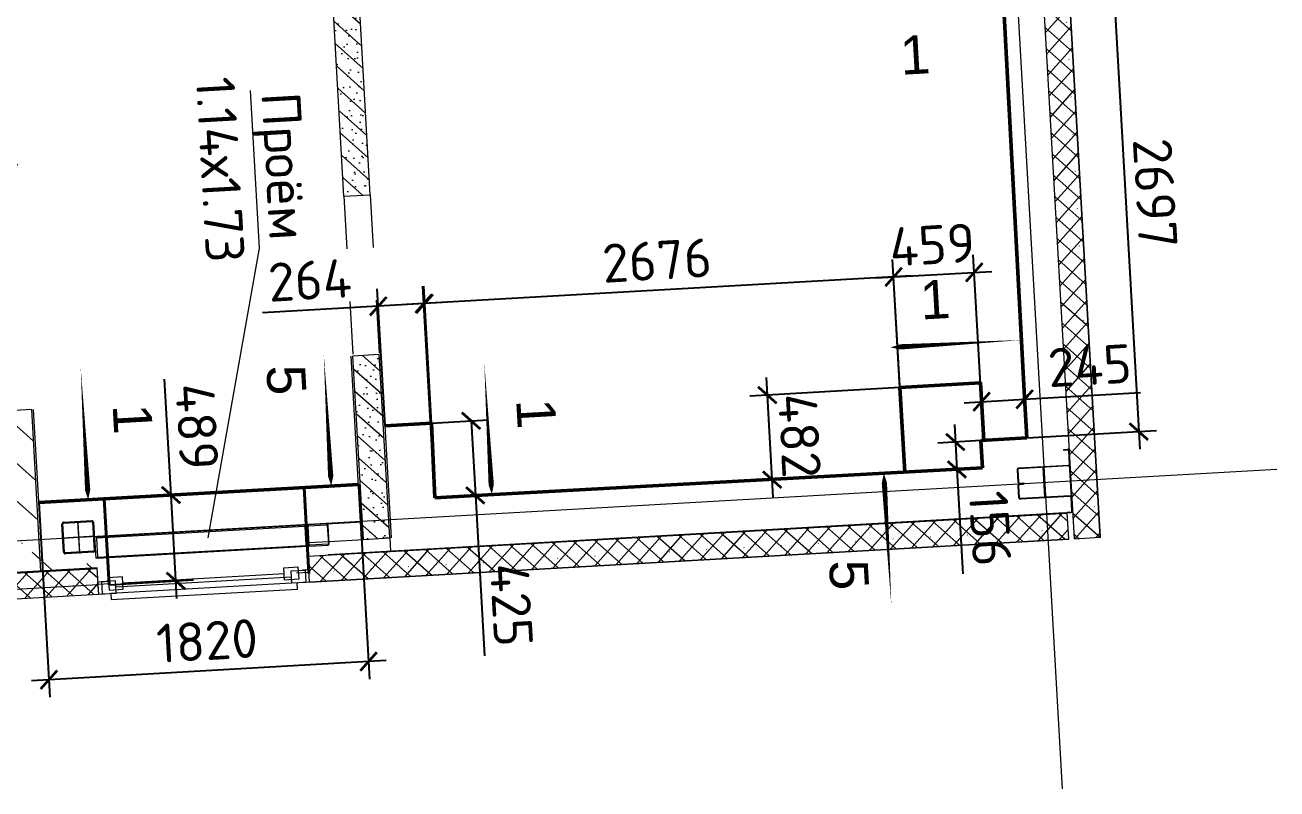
# Model space of a CAD drawing. Header units: metres. Extents: x 107714.6 to 107732.7, y 110796.8 to 110831.
# Drawn here: x 107725.56 to 107732.67, y 110797.51 to 110801.85 of the extents above; entities that cross this region are included whole.
import ezdxf

# ---------------------------------------------------------------- set-up
doc = ezdxf.new("R2010")
doc.units = ezdxf.units.M
doc.header["$PDMODE"] = 35
doc.header["$PDSIZE"] = 0.01
doc.linetypes.add('_ШТР__3__3__Скрыто', pattern=[6, 3, -3])
doc.linetypes.add('GOST2.303 5', pattern=[24, 20, -1.5, 1, -1.5])
doc.layers.add('2023.11.08_В_ОТКЛОНЕНИЯ', color=7, linetype='Continuous')
doc.layers.add('_1-1_ Внутренние стены', color=7, linetype='Continuous')
doc.layers.add('Вспомогательные', color=6, linetype='Continuous', plot=False)
for name, color, linetype, lineweight in [('ГКЛ', 250, 'Continuous', 50), ('Оси', 7, 'Continuous', 9), ('Откосы', 250, 'Continuous', 40), ('Перекрытия', 7, 'Continuous', 18), ('Размерные', 45, 'Continuous', 15), ('Стены', 7, 'Continuous', 18), ('Стены разрез', 7, 'Continuous', 5), ('Стены штриховка', 7, 'Continuous', 5)]:
    doc.layers.add(name, color=color, linetype=linetype, lineweight=lineweight)
for name, color, linetype, lineweight, true_color in [('Каркас несущий', 7, 'Continuous', 18, 0x800040), ('Каркас_Импост', 7, 'Continuous', 9, 0x804000), ('Несущие колонны', 7, 'Continuous', 18, 0x800040), ('Окна', 7, 'Continuous', 9, 0x0080c0), ('Отлив', 7, 'Continuous', 9, 0x008080), ('Скрытые грани', 7, 'Continuous', 18, 0x800040)]:
    doc.layers.add(name, color=color, linetype=linetype, lineweight=lineweight, true_color=true_color)
doc.styles.add('AxeAndPointZ', font='arial.ttf')
doc.styles.add('GOST 2.304 type A', font='isocpeur.ttf')
doc.dimstyles.new('ISO-25', dxfattribs={"dimtxt": 0.22, "dimasz": 0.1, "dimexe": 0.1, "dimexo": 0, "dimgap": 0.06, "dimtad": 1, "dimdec": 0, "dimlfac": 1000, "dimtxsty": 'GOST 2.304 type A', "dimblk": 'ARCHTICK', "dimcen": 2.5, "dimdle": 0.1, "dimadec": 0, "dimazin": 0, "dimtfac": 1, "dimtdec": 0, "dimtmove": 0, "dimatfit": 3, "dimfxl": 1, "dimarcsym": 0})
pattern_1 = [(318.25305, (107716.81975, 110843.4981), (0.2114048, 0.2368845), []), (318.25305, (107716.8325, 110843.27395), (0.2114048, 0.2368845), [0.396875, -0.079375, 0.003353, -0.076022])]
pattern_2 = [(318.25305, (107716.81975, 110843.4981), (0.0998763, 0.1119139), [])]

# ---------------------------------------------------------------- blocks, each defined once
blk = doc.blocks.new('102_Окно_1Створка_Ф_ГОСТ23166-99 - 1160х1750_1170_h-1445330-_О__L2_3_900_')
at = {"layer": 'Каркас_Импост', "color": 7, "lineweight": 18}
for p, q in [((-638.1, 475), (-638.1, 405)), ((-638.1, 475), (-603.1, 475)), ((-618.1, 475), (-538.1, 475)), ((-618.1, 405), (-618.1, 475)), ((-618.1, 475), (-538.1, 475)), ((-618.1, 405), (-618.1, 475)), ((-578.1, 385), (-578.1, 455)), ((-578.1, 455), (-498.1, 455)), ((-538.1, 475), (-538.1, 405)), ((-538.1, 475), (-538.1, 455)), ((-538.1, 440), (461.9, 440)), ((-498.1, 455), (-498.1, 385)), ((421.9, 455), (421.9, 385)), ((501.9, 455), (421.9, 455)), ((541.9, 475), (461.9, 475)), ((461.9, 475), (461.9, 405)), ((461.9, 475), (461.9, 455)), ((541.9, 475), (461.9, 475)), ((501.9, 385), (501.9, 455)), ((561.9, 475), (526.9, 475)), ((541.9, 405), (541.9, 475)), ((541.9, 405), (541.9, 475)), ((561.9, 475), (561.9, 405)), ((-638.1, 405), (-603.1, 405)), ((-538.1, 405), (-618.1, 405)), ((-578.1, 405), (-618.1, 405)), ((-498.1, 385), (-578.1, 385)), ((-498.1, 420), (421.9, 420)), ((421.9, 385), (501.9, 385)), ((461.9, 405), (541.9, 405)), ((541.9, 405), (501.9, 405)), ((561.9, 405), (526.9, 405))]:
    blk.add_line(p, q, dxfattribs=at)
at = {"layer": 'Отлив', "color": 7}
for p, q in [((491.9, 510), (-568.1, 510)), ((-568.1, 510), (-568.1, 475)), ((491.9, 475), (491.9, 510)), ((-568.1, 475), (491.9, 475))]:
    blk.add_line(p, q, dxfattribs=at)
blk = doc.blocks.new('243_КолоннаНесущая_Труба_ГОСТ 30245-2003 - 120x120x5-1178158-_О__L2_3_900_')
at = {"layer": 'Несущие колонны', "color": 7, "lineweight": 5}
for p, q in [((-60, 51), (-60, -51)), ((-55, -51), (-55, 51)), ((51, 60), (-51, 60)), ((-51, 55), (51, 55)), ((55, 51), (55, -51)), ((60, -51), (60, 51)), ((51, -55), (-51, -55)), ((-51, -60), (51, -60))]:
    blk.add_line(p, q, dxfattribs=at)
for centre, radius, start, end in [((-51, 51), 9, 90, 180), ((-51, 51), 4, 90, 180), ((51, 51), 9, 0, 90), ((51, 51), 4, 0, 90), ((-51, -51), 9, 180, 270), ((-51, -51), 4, 180, 270), ((51, -51), 9, 270, 360), ((51, -51), 4, 270, 0)]:
    blk.add_arc(centre, radius, start, end, dxfattribs=at)
blk = doc.blocks.new('253_Балка_Труба_ГОСТ 30245-2003 - 120x120x5-1324176-_О__L2_3_900_')
at = {"layer": 'Каркас несущий', "color": 7}
for p, q in [((592.3, 60), (-592.3, 60)), ((-592.3, 51), (-592.3, 60)), ((-592.3, -51), (-592.3, 51)), ((592.3, 60), (592.3, 51)), ((592.3, 51), (592.3, -51)), ((-592.3, -60), (-592.3, -51)), ((-592.3, -60), (592.3, -60)), ((592.3, -51), (592.3, -60))]:
    blk.add_line(p, q, dxfattribs=at)
at = {"layer": 'Скрытые грани', "color": 7}
for p, q in [((-592.3, 55), (592.3, 55)), ((-592.3, -55), (592.3, -55))]:
    blk.add_line(p, q, dxfattribs=at)
blk = doc.blocks.new('к4')
at = {"color": 253, "linetype": 'Continuous', "lineweight": 5, "ltscale": 150}
for p, q in [((4150617.8, 536776.2), (4150777.8, 536776.2)), ((4150617.8, 536771.2), (4150777.8, 536771.2)), ((4150607.8, 536606.2), (4150607.8, 536766.2)), ((4150612.8, 536606.2), (4150612.8, 536766.2)), ((4150782.8, 536766.2), (4150782.8, 536606.2)), ((4150787.8, 536766.2), (4150787.8, 536606.2)), ((4150777.8, 536601.2), (4150617.8, 536601.2)), ((4150777.8, 536596.2), (4150617.8, 536596.2))]:
    blk.add_line(p, q, dxfattribs=at)
at = {"color": 253, "linetype": 'GOST2.303 5', "lineweight": 5, "ltscale": 150}
for p, q in [((4150697.8, 536778.2), (4150697.8, 536594.2)), ((4150605.8, 536686.2), (4150789.8, 536686.2))]:
    blk.add_line(p, q, dxfattribs=at)
at = {"color": 253, "linetype": 'Continuous', "lineweight": 5, "ltscale": 150}
for centre, radius, start, end in [((4150617.8, 536766.2), 10, 90, 180), ((4150617.8, 536766.2), 5, 90, 180), ((4150777.8, 536766.2), 10, 0, 90), ((4150777.8, 536766.2), 5, 0, 90), ((4150617.8, 536606.2), 10, 180, 270), ((4150617.8, 536606.2), 5, 180, 270), ((4150777.8, 536606.2), 5, 270, 0), ((4150777.8, 536606.2), 10, 270, 0)]:
    blk.add_arc(centre, radius, start, end, dxfattribs=at)
at = {"layer": 'Вспомогательные', "color": 253, "lineweight": 5, "ltscale": 10}
blk.add_line((4150612.8, 536686.2), (4150782.8, 536686.2), dxfattribs=at)
blk = doc.blocks.new('к3')
at = {"color": 0, "linetype": 'ByBlock', "lineweight": -2, "ltscale": 200}
for p, q in [((4147417.8, 542805.7), (4147417.8, 542828.2)), ((4147420.8, 542805.7), (4147420.8, 542828.2)), ((4147425.8, 542836.2), (4147504.8, 542836.2)), ((4147425.8, 542833.2), (4147504.8, 542833.2)), ((4147509.8, 542828.2), (4147509.8, 542544.2)), ((4147512.8, 542828.2), (4147512.8, 542544.2)), ((4147682.8, 542828.2), (4147682.8, 542544.2)), ((4147685.8, 542828.2), (4147685.8, 542544.2)), ((4147769.8, 542836.2), (4147690.8, 542836.2)), ((4147769.8, 542833.2), (4147690.8, 542833.2)), ((4147774.8, 542805.7), (4147774.8, 542828.2)), ((4147777.8, 542805.7), (4147777.8, 542828.2)), ((4147417.8, 542805.7), (4147420.8, 542805.7)), ((4147777.8, 542805.7), (4147774.8, 542805.7)), ((4147517.8, 542539.2), (4147588.8, 542539.2)), ((4147517.8, 542536.2), (4147588.8, 542536.2)), ((4147593.8, 542544.2), (4147593.8, 542566.7)), ((4147593.8, 542566.7), (4147596.8, 542566.7)), ((4147596.8, 542544.2), (4147596.8, 542566.7)), ((4147598.8, 542544.2), (4147598.8, 542566.7)), ((4147601.8, 542566.7), (4147598.8, 542566.7)), ((4147601.8, 542544.2), (4147601.8, 542566.7)), ((4147677.8, 542539.2), (4147606.8, 542539.2)), ((4147677.8, 542536.2), (4147606.8, 542536.2))]:
    blk.add_line(p, q, dxfattribs=at)
for centre, radius, start, end in [((4147425.8, 542828.2), 8, 90, 180), ((4147425.8, 542828.2), 5, 90, 180), ((4147504.8, 542828.2), 8, 0, 90), ((4147504.8, 542828.2), 5, 0, 90), ((4147690.8, 542828.2), 8, 90, 180), ((4147690.8, 542828.2), 5, 90, 180), ((4147769.8, 542828.2), 8, 0, 90), ((4147769.8, 542828.2), 5, 0, 90), ((4147517.8, 542544.2), 8, 180, 270), ((4147517.8, 542544.2), 5, 180, 270), ((4147588.8, 542544.2), 8, 270, 0), ((4147588.8, 542544.2), 5, 270, 0), ((4147606.8, 542544.2), 8, 180, 270), ((4147606.8, 542544.2), 5, 180, 270), ((4147677.8, 542544.2), 5, 270, 0), ((4147677.8, 542544.2), 8, 270, 0)]:
    blk.add_arc(centre, radius, start, end, dxfattribs=at)
at = {"layer": 'Вспомогательные', "color": 0, "ltscale": 10}
for p, q in [((4147690.3, 542836.2), (4147505.3, 542836.2)), ((4147682.8, 542686.2), (4147512.8, 542686.2))]:
    blk.add_line(p, q, dxfattribs=at)
blk = doc.blocks.new('_ArchTick')
at = {"color": 0, "linetype": 'ByBlock', "lineweight": 9, "const_width": 0.15}
blk.add_lwpolyline([(-0.5, -0.5), (0.5, 0.5)], dxfattribs=at)
blk = doc.blocks.new('*D60')
at = {"layer": 'Defpoints', "color": 0, "lineweight": 9, "transparency": 16777216}
for p in [(107731.1082, 110802.1969, 4.005), (107731.8894, 110799.5396), (107731.253, 110799.5034)]:
    blk.add_point(p, dxfattribs=at)
at = {"layer": 'ГКЛ', "color": 0, "lineweight": -2, "transparency": 16777216}
for p, q in [((107731.7306, 110802.3324), (107731.895, 110799.4398)), ((107731.1082, 110802.1969), (107731.8361, 110802.2382)), ((107731.253, 110799.5034), (107731.9892, 110799.5453))]:
    blk.add_line(p, q, dxfattribs=at)
at = {"layer": 'ГКЛ', "color": 0, "lineweight": -2, "transparency": 16777216, "xscale": 0.1, "yscale": 0.1, "zscale": 0.1}
for p, rotation in [((107731.7363, 110802.2326), 93.25304974487426), ((107731.8894, 110799.5396), 273.2530497448743)]:
    blk.add_blockref('_ArchTick', p, dxfattribs=dict(at, rotation=rotation))
at = {"layer": 'ГКЛ', "color": 0, "lineweight": 9, "transparency": 16777216, "insert": (107731.9826, 110800.8957), "char_height": 0.22, "attachment_point": 5, "rotation": 273.25305, "style": 'GOST 2.304 type A'}
blk.add_mtext('2697', dxfattribs=at)
blk = doc.blocks.new('*D61')
at = {"layer": 'Defpoints', "color": 0, "lineweight": 9, "transparency": 16777216}
for p in [(107731.2405, 110799.7238), (107731.0084, 110799.4895), (107731.253, 110799.5034, 3.951)]:
    blk.add_point(p, dxfattribs=at)
at = {"layer": 'ГКЛ', "color": 0, "lineweight": -2, "transparency": 16777216}
for p, q in [((107731.0084, 110799.4895), (107730.9902, 110799.8097)), ((107731.253, 110799.5034), (107731.2348, 110799.8236)), ((107731.2405, 110799.7238), (107731.8994, 110799.7613)), ((107730.896, 110799.7042), (107731.2405, 110799.7238))]:
    blk.add_line(p, q, dxfattribs=at)
at = {"layer": 'ГКЛ', "color": 0, "lineweight": -2, "transparency": 16777216, "xscale": 0.1, "yscale": 0.1, "zscale": 0.1}
for p, rotation in [((107730.9959, 110799.7099), 183.2530497448743), ((107731.2405, 110799.7238), 3.253049744874275)]:
    blk.add_blockref('_ArchTick', p, dxfattribs=dict(at, rotation=rotation))
at = {"layer": 'ГКЛ', "color": 0, "lineweight": 9, "transparency": 16777216, "insert": (107731.6103, 110799.9151), "char_height": 0.22, "attachment_point": 5, "rotation": 3.25305, "style": 'GOST 2.304 type A'}
blk.add_mtext('245', dxfattribs=at)
blk = doc.blocks.new('*D62')
at = {"layer": 'Defpoints', "color": 0, "lineweight": 9, "transparency": 16777216}
for p in [(107730.9922, 110799.4886, 3.976), (107730.8555, 110799.3246), (107731.001, 110799.3329, 3.976)]:
    blk.add_point(p, dxfattribs=at)
at = {"layer": 'ГКЛ', "color": 0, "lineweight": -2, "transparency": 16777216}
for p, q in [((107730.841, 110799.5802), (107730.8555, 110799.3246)), ((107730.9922, 110799.4886), (107730.7468, 110799.4747)), ((107731.001, 110799.3329), (107730.7557, 110799.319)), ((107730.8555, 110799.3246), (107730.8892, 110798.7316))]:
    blk.add_line(p, q, dxfattribs=at)
at = {"layer": 'ГКЛ', "color": 0, "lineweight": -2, "transparency": 16777216, "xscale": 0.1, "yscale": 0.1, "zscale": 0.1}
for p, rotation in [((107730.8466, 110799.4803), 93.25304974487426), ((107730.8555, 110799.3246), 273.2530497448743)]:
    blk.add_blockref('_ArchTick', p, dxfattribs=dict(at, rotation=rotation))
at = {"layer": 'ГКЛ', "color": 0, "lineweight": 9, "transparency": 16777216, "insert": (107731.0449, 110798.9878), "char_height": 0.22, "attachment_point": 5, "rotation": 273.25305, "style": 'GOST 2.304 type A'}
blk.add_mtext('156', dxfattribs=at)
blk = doc.blocks.new('*D63')
at = {"layer": 'Defpoints', "color": 0, "lineweight": 9, "transparency": 16777216}
for p in [(107727.8241, 110800.2674), (107730.5589, 110799.309), (107727.8869, 110799.1639)]:
    blk.add_point(p, dxfattribs=at)
at = {"layer": 'ГКЛ', "color": 0, "lineweight": -2, "transparency": 16777216}
for p, q in [((107730.5589, 110799.309), (107730.4901, 110800.519)), ((107730.5957, 110800.4249), (107727.7243, 110800.2617)), ((107727.8869, 110799.1639), (107727.8185, 110800.3672))]:
    blk.add_line(p, q, dxfattribs=at)
at = {"layer": 'ГКЛ', "color": 0, "lineweight": -2, "transparency": 16777216, "xscale": 0.1, "yscale": 0.1, "zscale": 0.1}
for p, rotation in [((107730.4958, 110800.4192), 3.253049744874268), ((107727.8241, 110800.2674), 183.2530497448743)]:
    blk.add_blockref('_ArchTick', p, dxfattribs=dict(at, rotation=rotation))
at = {"layer": 'ГКЛ', "color": 0, "lineweight": 9, "transparency": 16777216, "insert": (107729.1503, 110800.513), "char_height": 0.22, "attachment_point": 5, "rotation": 3.25305, "style": 'GOST 2.304 type A'}
blk.add_mtext('2676', dxfattribs=at)
blk = doc.blocks.new('*D64')
at = {"layer": 'Defpoints', "color": 0, "lineweight": 9, "transparency": 16777216}
for p in [(107728.0936, 110799.6013), (107727.8682, 110799.5885, 4.009), (107727.8869, 110799.1639, 4.009)]:
    blk.add_point(p, dxfattribs=at)
at = {"layer": 'ГКЛ', "color": 0, "lineweight": -2, "transparency": 16777216}
for p, q in [((107727.8682, 110799.5885), (107728.1934, 110799.607)), ((107728.0936, 110799.6013), (107728.1234, 110799.0772)), ((107727.8869, 110799.1639), (107728.2175, 110799.1827)), ((107728.1177, 110799.177), (107728.1695, 110798.2656))]:
    blk.add_line(p, q, dxfattribs=at)
at = {"layer": 'ГКЛ', "color": 0, "lineweight": -2, "transparency": 16777216, "xscale": 0.1, "yscale": 0.1, "zscale": 0.1}
for p, rotation in [((107728.0936, 110799.6013), 93.25304974487426), ((107728.1177, 110799.177), 273.2530497448743)]:
    blk.add_blockref('_ArchTick', p, dxfattribs=dict(at, rotation=rotation))
at = {"layer": 'ГКЛ', "color": 0, "lineweight": 9, "transparency": 16777216, "insert": (107728.3233, 110798.5548), "char_height": 0.22, "attachment_point": 5, "rotation": 273.25305, "style": 'GOST 2.304 type A'}
blk.add_mtext('425', dxfattribs=at)
blk = doc.blocks.new('*D65')
at = {"layer": 'Defpoints', "color": 0, "lineweight": 9, "transparency": 16777216}
for p in [(107727.5661, 110800.2527), (107727.6047, 110799.5735, 4.009), (107727.8682, 110799.5885, 4.009)]:
    blk.add_point(p, dxfattribs=at)
at = {"layer": 'ГКЛ', "color": 0, "lineweight": -2, "transparency": 16777216}
for p, q in [((107727.6047, 110799.5735), (107727.5604, 110800.3525)), ((107727.8682, 110799.5885), (107727.824, 110800.3675)), ((107727.5661, 110800.2527), (107726.9071, 110800.2152)), ((107727.9295, 110800.2733), (107727.5661, 110800.2527))]:
    blk.add_line(p, q, dxfattribs=at)
at = {"layer": 'ГКЛ', "color": 0, "lineweight": -2, "transparency": 16777216, "xscale": 0.1, "yscale": 0.1, "zscale": 0.1}
for p, rotation in [((107727.5661, 110800.2527), 183.2530497448743), ((107727.8296, 110800.2677), 3.253049744874268)]:
    blk.add_blockref('_ArchTick', p, dxfattribs=dict(at, rotation=rotation))
at = {"layer": 'ГКЛ', "color": 0, "lineweight": 9, "transparency": 16777216, "insert": (107727.177, 110800.4009), "char_height": 0.22, "attachment_point": 5, "rotation": 3.25305, "style": 'GOST 2.304 type A'}
blk.add_mtext('264', dxfattribs=at)
blk = doc.blocks.new('*D66')
at = {"layer": 'Defpoints', "color": 0, "lineweight": 9, "transparency": 16777216}
for p in [(107727.4534, 110799.2396, 5.21), (107725.6363, 110799.1363, 5.21), (107725.6936, 110798.1289)]:
    blk.add_point(p, dxfattribs=at)
at = {"layer": 'ГКЛ', "color": 0, "lineweight": -2, "transparency": 16777216}
for p, q in [((107727.4534, 110799.2396), (107727.5163, 110798.1324)), ((107725.6363, 110799.1363), (107725.6992, 110798.0291)), ((107727.6105, 110798.2379), (107725.5937, 110798.1233))]:
    blk.add_line(p, q, dxfattribs=at)
at = {"layer": 'ГКЛ', "color": 0, "lineweight": -2, "transparency": 16777216, "xscale": 0.1, "yscale": 0.1, "zscale": 0.1}
for p, rotation in [((107727.5106, 110798.2322), 3.253049744874268), ((107725.6936, 110798.1289), 183.2530497448743)]:
    blk.add_blockref('_ArchTick', p, dxfattribs=dict(at, rotation=rotation))
at = {"layer": 'ГКЛ', "color": 0, "lineweight": 9, "transparency": 16777216, "insert": (107726.5925, 110798.3503), "char_height": 0.22, "attachment_point": 5, "rotation": 3.25305, "style": 'GOST 2.304 type A'}
blk.add_mtext('1820', dxfattribs=at)
blk = doc.blocks.new('*D125')
at = {"layer": 'Defpoints', "color": 0, "lineweight": 9, "transparency": 16777216}
for p in [(107726.3876, 110799.179), (107726.0077, 110799.1574, 5.21), (107726.0355, 110798.6692)]:
    blk.add_point(p, dxfattribs=at)
at = {"layer": 'Откосы', "color": 0, "lineweight": -2, "transparency": 16777216}
for p, q in [((107726.3876, 110799.179), (107726.3501, 110799.8379)), ((107726.0077, 110799.1574), (107726.4874, 110799.1847)), ((107726.421, 110798.5909), (107726.3876, 110799.179)), ((107726.0355, 110798.6692), (107726.5151, 110798.6964))]:
    blk.add_line(p, q, dxfattribs=at)
at = {"layer": 'Откосы', "color": 0, "lineweight": -2, "transparency": 16777216, "xscale": 0.1, "yscale": 0.1, "zscale": 0.1}
for p, rotation in [((107726.3876, 110799.179), 93.25304974487426), ((107726.4153, 110798.6908), 273.2530497448743)]:
    blk.add_blockref('_ArchTick', p, dxfattribs=dict(at, rotation=rotation))
at = {"layer": 'Откосы', "color": 0, "lineweight": 9, "transparency": 16777216, "insert": (107726.5357, 110799.568), "char_height": 0.22, "attachment_point": 5, "rotation": 273.25305, "style": 'GOST 2.304 type A'}
blk.add_mtext('489', dxfattribs=at)
blk = doc.blocks.new('*D137')
at = {"layer": 'Defpoints', "color": 0, "lineweight": 9, "transparency": 16777216}
for p in [(107729.7778, 110799.7474), (107730.5316, 110799.7903), (107730.5589, 110799.309)]:
    blk.add_point(p, dxfattribs=at)
at = {"layer": 'Откосы', "color": 0, "lineweight": -2, "transparency": 16777216}
for p, q in [((107729.8108, 110799.1664), (107729.7721, 110799.8472)), ((107730.5316, 110799.7903), (107729.6779, 110799.7417)), ((107730.5589, 110799.309), (107729.7053, 110799.2605))]:
    blk.add_line(p, q, dxfattribs=at)
at = {"layer": 'Откосы', "color": 0, "lineweight": -2, "transparency": 16777216, "xscale": 0.1, "yscale": 0.1, "zscale": 0.1}
for p, rotation in [((107729.7778, 110799.7474), 93.25304974487426), ((107729.8051, 110799.2662), 273.2530497448743)]:
    blk.add_blockref('_ArchTick', p, dxfattribs=dict(at, rotation=rotation))
at = {"layer": 'Откосы', "color": 0, "lineweight": 9, "transparency": 16777216, "insert": (107729.9612, 110799.5164), "char_height": 0.22, "attachment_point": 5, "rotation": 273.25305, "style": 'GOST 2.304 type A'}
blk.add_mtext('482', dxfattribs=at)
blk = doc.blocks.new('*D140')
at = {"layer": 'Defpoints', "color": 0, "lineweight": 9, "transparency": 16777216}
for p in [(107730.9541, 110800.4453), (107730.9902, 110799.8097), (107730.5316, 110799.7903)]:
    blk.add_point(p, dxfattribs=at)
at = {"layer": 'Откосы', "color": 0, "lineweight": -2, "transparency": 16777216}
for p, q in [((107730.5316, 110799.7903), (107730.4901, 110800.519)), ((107730.9902, 110799.8097), (107730.9484, 110800.5451)), ((107730.396, 110800.4135), (107731.0539, 110800.4509))]:
    blk.add_line(p, q, dxfattribs=at)
at = {"layer": 'Откосы', "color": 0, "lineweight": -2, "transparency": 16777216, "xscale": 0.1, "yscale": 0.1, "zscale": 0.1}
for p, rotation in [((107730.4958, 110800.4192), 183.2530497448743), ((107730.9541, 110800.4453), 3.253049744874275)]:
    blk.add_blockref('_ArchTick', p, dxfattribs=dict(at, rotation=rotation))
at = {"layer": 'Откосы', "color": 0, "lineweight": 9, "transparency": 16777216, "insert": (107730.7153, 110800.602), "char_height": 0.22, "attachment_point": 5, "rotation": 3.25305, "style": 'GOST 2.304 type A'}
blk.add_mtext('459', dxfattribs=at)

msp = doc.modelspace()

# ---------------------------------------------------------------- hatches: boundary and pattern name
at = {"layer": '_1-1_ Внутренние стены', "linetype": 'Continuous', "lineweight": 5}
h = msp.add_hatch(dxfattribs=at)
h.set_pattern_fill('ГАЗОБЕТОН_0004', color=253, scale=0.001, angle=-86.74695, style=0, pattern_type=2)
h.set_pattern_definition([(318.25305, (107719.18394, 110759.42958), (0.05992578, 0.06714835), []), (3.25305, (107719.243865, 110759.49673), (-0.00459642, 0.08086948), [0, -0.054, 0, -0.081]), (68.25305, (107719.31101, 110759.4368), (0.07523517, -0.03001115), [0, -0.0396, 0, -0.0684])])
h.paths.add_polyline_path([(107727.3944, 110803.0976), (107727.2446, 110803.0891), (107727.3703, 110800.8781), (107727.52, 110800.8866)])
h = msp.add_hatch(dxfattribs=at)
h.set_pattern_fill('ГАЗОБЕТОН_0004', color=253, scale=0.001, angle=-86.74695, style=0, pattern_type=2)
h.set_pattern_definition([(318.25305, (107719.36124, 110756.31011), (0.05992578, 0.06714835), []), (3.25305, (107719.42117, 110756.37726), (-0.00459642, 0.08086948), [0, -0.054, 0, -0.081]), (68.25305, (107719.488316, 110756.317336), (0.07523517, -0.03001115), [0, -0.0396, 0, -0.0684])])
h.paths.add_polyline_path([(107727.5717, 110799.9781), (107727.4219, 110799.9696), (107727.4812, 110798.9263), (107727.631, 110798.9348)])
at = {"layer": 'Стены штриховка', "lineweight": 5}
h = msp.add_hatch(dxfattribs=at)
h.set_pattern_fill('FP_5', color=253, scale=0.001, angle=-86.74695, style=0, pattern_type=2)
h.set_pattern_definition([(318.25305, (107716.84371, 110843.49946), (0.0998763, 0.1119139), [])])
h.paths.add_polyline_path([(107731.5183, 110798.9855), (107731.5203, 110798.9856), (107731.1648, 110805.2405), (107731.1628, 110805.2404), (107731.4932, 110799.4283)], flags=0)
h = msp.add_hatch(dxfattribs=at)
h.set_pattern_fill('FP_6', color=253, scale=0.001, angle=-86.74695, style=0, pattern_type=2)
h.set_pattern_definition([(318.25305, (107716.84371, 110843.49946), (0.05659657, 0.06341789), []), (48.25305, (107716.84371, 110843.49946), (-0.06341789, 0.05659657), [])])
h.paths.add_polyline_path([(107731.5235, 110798.9307), (107731.6692, 110798.9389), (107731.3106, 110805.2488), (107731.1648, 110805.2405), (107731.4952, 110799.4284)])
h = msp.add_hatch(dxfattribs=at)
h.set_pattern_fill('FP_5', color=253, scale=0.001, angle=-86.74695, style=0, pattern_type=2)
h.set_pattern_definition(pattern_2)
h.paths.add_polyline_path([(107731.6421, 110798.9925), (107731.6441, 110798.9926), (107731.2886, 110805.2475), (107731.2866, 110805.2474), (107731.617, 110799.4353)], flags=0)
h = msp.add_hatch(dxfattribs=at)
h.set_pattern_fill('FP_4', color=253, scale=0.001, angle=-86.74695, style=0, pattern_type=2)
h.set_pattern_definition(pattern_1)
h.paths.add_polyline_path([(107725.3965, 110799.6541), (107725.4456, 110798.7905), (107725.6453, 110798.8019), (107725.5962, 110799.6655), (107725.4664, 110799.6581)], flags=0)
h.paths.add_polyline_path([(107725.2731, 110801.8256), (107725.3222, 110800.962), (107725.5219, 110800.9734), (107725.4728, 110801.837)], flags=0)
h = msp.add_hatch(dxfattribs=at)
h.set_pattern_fill('FP_5', color=253, scale=0.001, angle=-86.74695, style=0, pattern_type=2)
h.set_pattern_definition([(318.25305, (107716.82287, 110843.44318), (0.0998763, 0.1119139), [])])
h.paths.add_polyline_path([(107725.384, 110798.7299), (107725.968, 110798.7631), (107725.9679, 110798.7651), (107725.3838, 110798.7319)], flags=0)
h.paths.add_polyline_path([(107727.1661, 110798.8312), (107731.4691, 110799.0758), (107731.469, 110799.0778), (107727.166, 110798.8325)], flags=0)
h = msp.add_hatch(dxfattribs=at)
h.set_pattern_fill('FP_6', color=253, scale=0.001, angle=-86.74695, style=0, pattern_type=2)
h.set_pattern_definition([(318.25305, (107716.82287, 110843.443185), (0.05659657, 0.06341789), []), (48.25305, (107716.82287, 110843.443185), (-0.06341789, 0.05659657), [])])
h.paths.add_polyline_path([(107725.384, 110798.7299), (107725.3922, 110798.5842), (107725.9763, 110798.6174), (107725.968, 110798.7631), (107725.7061, 110798.7483)])
h.paths.add_polyline_path([(107727.1729, 110798.7121), (107727.1744, 110798.6855), (107731.4909, 110798.9308), (107731.4826, 110799.0766), (107727.1661, 110798.8312)])
h = msp.add_hatch(dxfattribs=at)
h.set_pattern_fill('FP_4', color=253, scale=0.001, angle=-86.74695, style=0, pattern_type=2)
h.set_pattern_definition(pattern_1)
h.paths.add_polyline_path([(107719.2587, 110798.3838), (107725.9679, 110798.7651), (107725.4343, 110798.9902), (107719.4439, 110798.6497)])
h = msp.add_hatch(dxfattribs=at)
h.set_pattern_fill('FP_5', color=253, scale=0.001, angle=-86.74695, style=0, pattern_type=2)
h.set_pattern_definition(pattern_2)
h.paths.add_polyline_path([(107725.3892, 110798.6371), (107725.9733, 110798.6703), (107725.9732, 110798.6723), (107725.3891, 110798.6391)], flags=0)
h.paths.add_polyline_path([(107727.1712, 110798.7404), (107727.1714, 110798.7384), (107731.4744, 110798.983), (107731.4743, 110798.985), (107727.6601, 110798.7682)], flags=0)

# ---------------------------------------------------------------- linework, layer by layer
at = {"linetype": '_ШТР__3__3__Скрыто', "lineweight": 5, "ltscale": 0.1}
for p, q in [((107727.3703, 110800.8781), (107727.4219, 110799.9696)), ((107727.52, 110800.8866), (107727.5717, 110799.9781))]:
    msp.add_line(p, q, dxfattribs=at)
at = {"lineweight": 5, "ltscale": 0.1}
for p, q in [((107725.953, 110798.9396), (107725.9598, 110798.8198)), ((107727.631, 110798.9348), (107727.606, 110798.9334))]:
    msp.add_line(p, q, dxfattribs=at)
at = {"lineweight": 9}
msp.add_lwpolyline([(107726.838, 110801.4796), (107726.889, 110800.5826), (107726.5962, 110798.9354)], dxfattribs=at)
at = {"layer": '2023.11.08_В_ОТКЛОНЕНИЯ'}
for points, elevation in [([(107731.2276, 110800.0609, 0, 0, 0), (107730.4788, 110800.0184, 0, 0.16, 0), (107730.7783, 110800.0354, 0.03, 0.03, 0), (107731.2276, 110800.0609, 0, 0, 0)], 4.005), ([(107727.256, 110799.9795, 0, 0, 0), (107727.2985, 110799.2308, 0, 0.16, 0), (107727.2815, 110799.5303, 0.03, 0.03, 0), (107727.256, 110799.9795, 0, 0, 0)], 5.21), ([(107725.8744, 110799.901, 0, 0, 0), (107725.9169, 110799.1522, 0, 0.16, 0), (107725.8999, 110799.4517, 0.03, 0.03, 0), (107725.8744, 110799.901, 0, 0, 0)], 5.21), ([(107728.1686, 110799.931, 0, 0, 0), (107728.2111, 110799.1822, 0, 0.16, 0), (107728.1941, 110799.4818, 0.03, 0.03, 0), (107728.1686, 110799.931, 0, 0, 0)], 4.009), ([(107730.4825, 110798.5538, 0, 0, 0), (107730.44, 110799.3026, 0, 0.16, 0), (107730.457, 110799.0031, 0.03, 0.03, 0), (107730.4825, 110798.5538, 0, 0, 0)], 4.009)]:
    msp.add_lwpolyline(points, format="xyseb", dxfattribs=dict(at, elevation=elevation))
at = {"layer": 'ГКЛ'}
for points, elevation in [([(107731.1082, 110802.1969), (107731.238, 110799.768), (107731.253, 110799.5034)], 4.005), ([(107727.8682, 110799.5885), (107727.6047, 110799.5735)], 4.009), ([(107727.8869, 110799.1639), (107727.8682, 110799.5885)], 4.009), ([(107730.9922, 110799.4886), (107731.253, 110799.5034)], 3.951), ([(107730.9922, 110799.4886), (107731.001, 110799.3329)], 3.976), ([(107731.001, 110799.3329), (107728.188, 110799.181), (107727.8869, 110799.1639)], 4.009), ([(107727.4534, 110799.2396), (107725.6363, 110799.1363)], 5.21)]:
    msp.add_lwpolyline(points, dxfattribs=dict(at, elevation=elevation))
msp.add_lwpolyline([(107730.5589, 110799.309), (107730.5316, 110799.7903), (107730.9898, 110799.8163), (107731.0084, 110799.4895)], dxfattribs=at)
at = {"layer": 'Оси', "linetype": 'GOST2.303 5'}
for p, q in [((107729.5917, 110830.2578), (107731.4531, 110797.5077)), ((107717.1283, 110798.443), (107732.6749, 110799.3266))]:
    msp.add_line(p, q, dxfattribs=at)
at = {"layer": 'Откосы'}
for points in [[(107727.1439, 110799.222), (107727.1716, 110798.7338)], [(107726.0077, 110799.1574), (107726.0355, 110798.6692)]]:
    msp.add_lwpolyline(points, dxfattribs=at)
at = {"layer": 'Перекрытия'}
for p, q in [((107731.469, 110799.0778), (107731.489, 110799.0789)), ((107727.154, 110798.9077), (107727.1667, 110798.9084)), ((107727.1717, 110798.9087), (107727.2815, 110798.9149)), ((107727.2865, 110798.9152), (107727.4812, 110798.9263)), ((107727.631, 110798.9348), (107727.6353, 110798.8579))]:
    msp.add_line(p, q, dxfattribs=at)
at = {"layer": 'Стены', "lineweight": 5}
for points in [[(107727.3703, 110800.8781), (107727.311, 110801.9214)], [(107727.52, 110800.8866), (107727.4607, 110801.9299)], [(107727.4712, 110798.9257), (107727.4119, 110799.969)], [(107727.4812, 110798.9263), (107727.4219, 110799.9696)], [(107727.631, 110798.9348), (107727.5717, 110799.9781)], [(107727.6409, 110798.9353), (107727.5816, 110799.9787)], [(107727.161, 110799.0082), (107725.953, 110798.9396)], [(107725.9648, 110798.82), (107727.1629, 110798.8881)], [(107727.1714, 110798.7384), (107727.1015, 110798.7344)], [(107726.0432, 110798.6743), (107725.9733, 110798.6703)]]:
    msp.add_lwpolyline(points, dxfattribs=at)
at = {"layer": 'Стены разрез', "lineweight": 5}
for p, q in [((107731.6712, 110798.9391), (107731.3126, 110805.2489)), ((107727.3703, 110800.8781), (107727.52, 110800.8866)), ((107727.5717, 110799.9781), (107727.4219, 110799.9696)), ((107725.5962, 110799.6655), (107725.3766, 110799.653)), ((107725.6484, 110798.747), (107725.5962, 110799.6655)), ((107725.6584, 110798.7475), (107725.6062, 110799.6661)), ((107727.2719, 110799.0145), (107727.4755, 110799.0261)), ((107731.469, 110799.0778), (107727.2818, 110798.8398)), ((107731.491, 110798.9288), (107731.4825, 110799.0786)), ((107725.953, 110798.9396), (107725.9487, 110799.0144)), ((107727.161, 110799.0082), (107727.17, 110799.0087)), ((107727.1768, 110798.8889), (107727.1629, 110798.8881)), ((107727.1629, 110798.8881), (107727.1714, 110798.7384)), ((107727.1745, 110798.6835), (107731.491, 110798.9288)), ((107727.4812, 110798.9263), (107727.631, 110798.9348)), ((107731.5215, 110798.9305), (107731.6712, 110798.9391)), ((107725.9648, 110798.82), (107725.9598, 110798.8198)), ((107725.9679, 110798.7651), (107719.2537, 110798.3835)), ((107725.9765, 110798.6134), (107725.9679, 110798.7651)), ((107725.3892, 110798.6371), (107725.9733, 110798.6703))]:
    msp.add_line(p, q, dxfattribs=at)
at = {"layer": 'Стены штриховка', "lineweight": 5}
for p, q in [((107731.5235, 110798.9307), (107731.1648, 110805.2405)), ((107731.6692, 110798.9389), (107731.3106, 110805.2488)), ((107727.1661, 110798.8312), (107731.4826, 110799.0766)), ((107727.1744, 110798.6855), (107731.4909, 110798.9308)), ((107725.3841, 110798.7279), (107725.9681, 110798.7611)), ((107725.3924, 110798.5822), (107725.9764, 110798.6154))]:
    msp.add_line(p, q, dxfattribs=at)

# ---------------------------------------------------------------- block references
at = {"layer": 'Каркас несущий', "color": 7, "xscale": 0.0009999999999999998, "yscale": 0.0009999999999999998, "zscale": 0.0009999999999999998, "rotation": 3.253049741062484}
msp.add_blockref('253_Балка_Труба_ГОСТ 30245-2003 - 120x120x5-1324176-_О__L2_3_900_', (107726.5604, 110798.914), dxfattribs=at)
at = {"layer": 'Несущие колонны', "color": 7, "xscale": 0.0009999999999999998, "yscale": 0.0009999999999999998, "zscale": 0.0009999999999999998, "rotation": 273.2530497410625}
msp.add_blockref('243_КолоннаНесущая_Труба_ГОСТ 30245-2003 - 120x120x5-1178158-_О__L2_3_900_', (107727.2243, 110798.9517), dxfattribs=at)
at = {"layer": 'Окна', "color": 7, "xscale": 0.001, "yscale": 0.001, "zscale": 0.001, "rotation": 183.2530497410623}
msp.add_blockref('102_Окно_1Створка_Ф_ГОСТ23166-99 - 1160х1750_1170_h-1445330-_О__L2_3_900_', (107726.5105, 110799.1215), dxfattribs=at)
at = {"layer": 'Размерные', "color": 0, "xscale": 0.0009999999999999998, "yscale": 0.0009999999999999998, "zscale": 0.0009999999999999998, "rotation": 273.2530497410625}
for name, p in [('к3', (106954.1819, 114909.3708)), ('к4', (106954.5052, 114912.4942))]:
    msp.add_blockref(name, p, dxfattribs=at)

# ---------------------------------------------------------------- texts
at = {"layer": '2023.11.08_В_ОТКЛОНЕНИЯ', "style": 'AxeAndPointZ'}
for p in [(107730.5386, 110801.5684, 4.005), (107730.6524, 110800.1769, 4.005)]:
    msp.add_text('1', height=0.22, rotation=3.25305, dxfattribs=at).set_placement(p)
at = {"layer": '2023.11.08_В_ОТКЛОНЕНИЯ', "lineweight": 9, "style": 'AxeAndPointZ'}
for s, p in [('5', (107726.9293, 110799.9125, 5.24)), ('1', (107726.0554, 110799.6904, 5.24)), ('1', (107728.3496, 110799.7204, 4.039)), ('5', (107730.1278, 110798.8042, 4.039))]:
    msp.add_text(s, height=0.22, rotation=273.25305, dxfattribs=at).set_placement(p)
at = {"layer": 'ГКЛ', "lineweight": 9, "insert": (107726.851, 110801.0393), "char_height": 0.22, "attachment_point": 5, "rotation": 273.25305, "style": 'GOST 2.304 type A'}
msp.add_mtext('Проём \\P1.14х1.73', dxfattribs=at)

# ---------------------------------------------------------------- dimensions: what is measured, and where the dimension line sits
at = {"layer": 'ГКЛ', "lineweight": 9}
for base, p1, p2, angle, picture, middle in [((107731.8894, 110799.5396), (107731.1082, 110802.1969, 4.005), (107731.253, 110799.5034), 273.25305, '*D60', (107731.9826, 110800.8957)), ((107727.8241, 110800.2674), (107730.5589, 110799.309), (107727.8869, 110799.1639), 3.25305, '*D63', (107729.1503, 110800.513)), ((107727.5661, 110800.2527), (107727.8682, 110799.5885, 4.009), (107727.6047, 110799.5735, 4.009), 3.25305, '*D65', (107727.177, 110800.4009)), ((107731.2405, 110799.7238), (107731.0084, 110799.4895), (107731.253, 110799.5034, 3.951), 3.25305, '*D61', (107731.6103, 110799.9151)), ((107730.8555, 110799.3246), (107730.9922, 110799.4886, 3.976), (107731.001, 110799.3329, 3.976), 273.25305, '*D62', (107731.0449, 110798.9878)), ((107725.6936, 110798.1289), (107727.4534, 110799.2396, 5.21), (107725.6363, 110799.1363, 5.21), 3.25305, '*D66', (107726.5925, 110798.3503))]:
    dim = msp.add_linear_dim(base=base, p1=p1, p2=p2, angle=angle, dimstyle='ISO-25', dxfattribs=at)
    dim.commit()
    dim.dimension.update_dxf_attribs({"geometry": picture, "text_midpoint": middle})
dim = msp.add_linear_dim(base=(107728.0936, 110799.6013), p1=(107727.8869, 110799.1639, 4.009), p2=(107727.8682, 110799.5885, 4.009), angle=273.25305, dimstyle='ISO-25', dxfattribs=at)
dim.commit()
dim.dimension.update_dxf_attribs({"geometry": '*D64', "text_midpoint": (107728.1536, 110798.5451), "dimtype": 160})
at = {"layer": 'Откосы', "lineweight": 9}
for base, p1, p2, angle, picture, middle in [((107730.9541, 110800.4453), (107730.5316, 110799.7903), (107730.9902, 110799.8097), 3.25305, '*D140', (107730.725, 110800.4322)), ((107729.7778, 110799.7474), (107730.5589, 110799.309), (107730.5316, 110799.7903), 273.25305, '*D137', (107729.7914, 110799.5068))]:
    dim = msp.add_linear_dim(base=base, p1=p1, p2=p2, angle=angle, dimstyle='ISO-25', dxfattribs=at)
    dim.commit()
    dim.dimension.update_dxf_attribs({"geometry": picture, "text_midpoint": middle, "dimtype": 160})
dim = msp.add_linear_dim(base=(107726.3876, 110799.179), p1=(107726.0355, 110798.6692), p2=(107726.0077, 110799.1574, 5.21), angle=273.25305, dimstyle='ISO-25', dxfattribs=at)
dim.commit()
dim.dimension.update_dxf_attribs({"geometry": '*D125', "text_midpoint": (107726.5357, 110799.568)})

doc.saveas('drawing.dxf')
